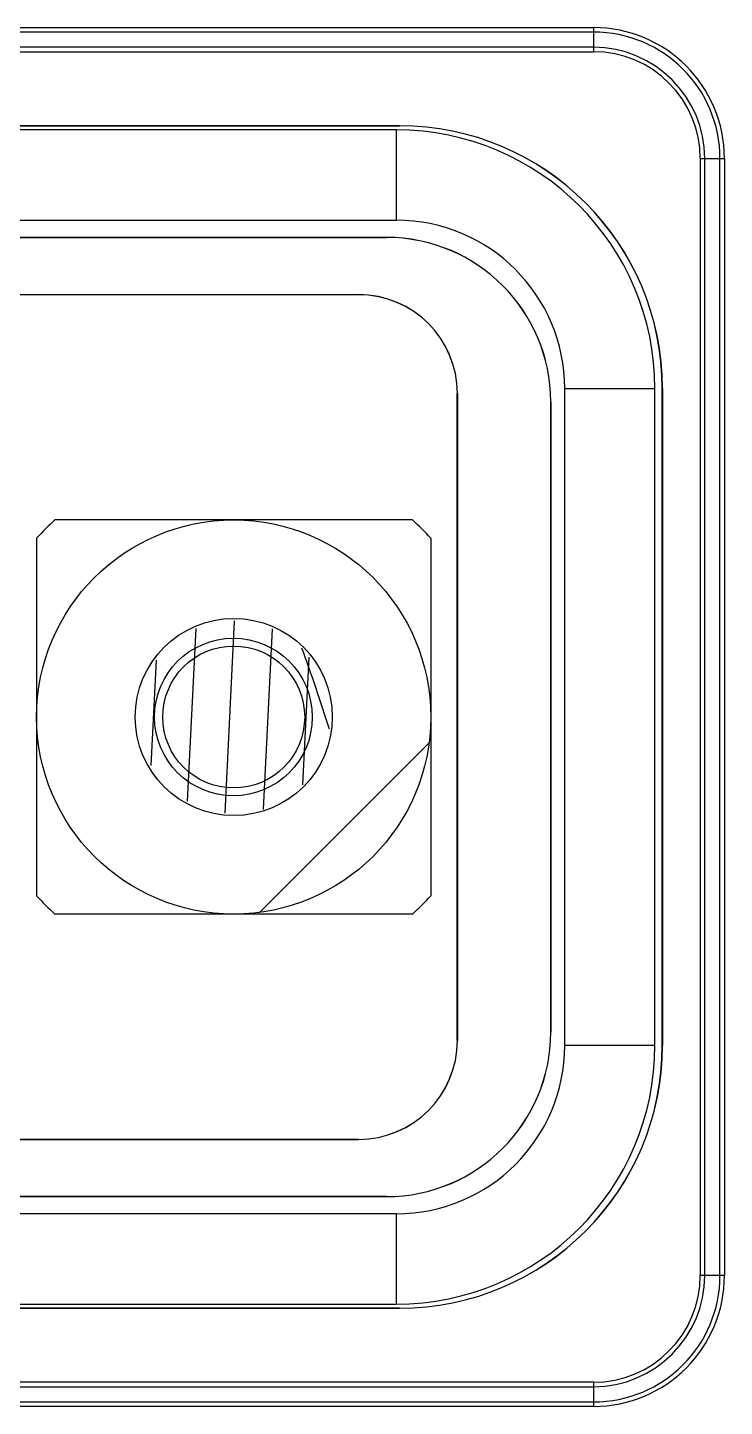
# Model space of a CAD drawing. Header units: millimetres. Extents: x 2423 to 7028, y 909 to 2460.
# Drawn here: x 5369.28 to 5379.89, y 2045.59 to 2066.58 of the extents above; entities that cross this region are included whole.
import ezdxf

# ---------------------------------------------------------------- set-up
doc = ezdxf.new("R2010")
doc.units = ezdxf.units.MM

msp = doc.modelspace()

# ---------------------------------------------------------------- linework, layer by layer
for p, q in [((5319.893, 2066.582), (5377.893, 2066.582)), ((5377.893, 2066.514), (5319.893, 2066.514)), ((5377.893, 2066.582), (5377.893, 2066.214)), ((5377.893, 2066.282), (5319.893, 2066.282)), ((5319.893, 2066.214), (5377.893, 2066.214)), ((5322.843, 2065.087), (5374.943, 2065.087)), ((5374.943, 2065.086), (5322.843, 2065.086)), ((5374.893, 2065.024), (5322.893, 2065.024)), ((5374.893, 2065.024), (5374.893, 2063.65)), ((5374.943, 2065.087), (5374.943, 2065.086)), ((5379.519, 2064.587), (5379.519, 2047.587)), ((5379.519, 2064.587), (5379.887, 2064.587)), ((5379.587, 2047.587), (5379.587, 2064.587)), ((5379.819, 2047.587), (5379.819, 2064.587)), ((5379.887, 2064.587), (5379.887, 2047.587)), ((5322.893, 2063.65), (5374.893, 2063.65)), ((5374.743, 2063.388), (5323.043, 2063.388)), ((5323.043, 2063.387), (5374.743, 2063.387)), ((5374.743, 2063.388), (5374.743, 2063.387)), ((5323.468, 2062.517), (5374.318, 2062.517)), ((5374.318, 2062.516), (5323.468, 2062.516)), ((5374.318, 2062.517), (5374.318, 2062.516)), ((5375.821, 2051.162), (5375.821, 2061.012)), ((5375.821, 2061.012), (5375.822, 2061.012)), ((5375.822, 2061.012), (5375.822, 2051.162)), ((5377.455, 2061.087), (5377.455, 2051.087)), ((5377.455, 2061.087), (5378.83, 2061.087)), ((5378.83, 2051.087), (5378.83, 2061.087)), ((5378.942, 2051.087), (5378.942, 2061.087)), ((5378.942, 2061.087), (5378.943, 2061.087)), ((5378.943, 2061.087), (5378.943, 2051.087)), ((5377.243, 2060.887), (5377.243, 2051.287)), ((5377.243, 2060.887), (5377.244, 2060.887)), ((5377.244, 2051.287), (5377.244, 2060.887)), ((5375.138, 2059.087), (5369.697, 2059.087)), ((5369.418, 2058.808), (5369.418, 2053.366)), ((5375.418, 2058.808), (5375.418, 2053.366)), ((5371.84, 2057.433), (5371.71, 2054.805)), ((5372.427, 2057.55), (5372.282, 2054.625)), ((5373.002, 2057.429), (5372.866, 2054.68)), ((5373.562, 2056.999), (5373.465, 2055.056)), ((5371.236, 2056.951), (5371.156, 2055.351)), ((5372.809, 2053.113), (5375.392, 2055.696)), ((5375.138, 2053.087), (5369.697, 2053.087)), ((5375.822, 2051.162), (5375.821, 2051.162)), ((5377.244, 2051.287), (5377.243, 2051.287)), ((5378.83, 2051.087), (5377.455, 2051.087)), ((5378.943, 2051.087), (5378.942, 2051.087)), ((5374.318, 2049.658), (5323.468, 2049.658)), ((5323.468, 2049.658), (5374.318, 2049.658)), ((5374.318, 2049.658), (5374.318, 2049.658)), ((5374.743, 2048.787), (5323.043, 2048.787)), ((5323.043, 2048.786), (5374.743, 2048.786)), ((5374.743, 2048.787), (5374.743, 2048.786)), ((5374.893, 2048.524), (5322.893, 2048.524)), ((5374.893, 2048.524), (5374.893, 2047.15)), ((5379.887, 2047.587), (5379.519, 2047.587)), ((5322.893, 2047.15), (5374.893, 2047.15)), ((5322.843, 2047.088), (5374.943, 2047.088)), ((5374.943, 2047.087), (5322.843, 2047.087)), ((5374.943, 2047.088), (5374.943, 2047.087)), ((5377.893, 2045.96), (5319.893, 2045.96)), ((5319.893, 2045.892), (5377.893, 2045.892)), ((5377.893, 2045.96), (5377.893, 2045.592)), ((5319.893, 2045.661), (5377.893, 2045.661)), ((5377.893, 2045.592), (5319.893, 2045.592))]:
    msp.add_line(p, q)
for centre, radius in [((5372.418, 2056.087), 3), ((5372.418, 2056.087), 1.5), ((5372.413, 2056.087), 1.2), ((5372.418, 2056.087), 1.08)]:
    msp.add_circle(centre, radius)
for centre, radius, start, end in [((5377.893, 2064.587), 1.995, 0, 90), ((5377.893, 2064.587), 1.927, 0, 90), ((5377.893, 2064.587), 1.695, 0, 90), ((5377.893, 2064.587), 1.627, 0, 90), ((5374.893, 2061.087), 3.937, 0, 90), ((5374.943, 2061.087), 4, 0, 90), ((5374.943, 2061.087), 3.999, 0, 90), ((5374.893, 2061.087), 2.563, 0, 90), ((5374.743, 2060.887), 2.501, 0, 90), ((5374.743, 2060.887), 2.5, 0, 90), ((5374.318, 2061.012), 1.505, 0, 90), ((5374.318, 2061.012), 1.504, 0, 90), ((5372.418, 2056.087), 4.05, 132.2054, 137.7946), ((5372.418, 2056.087), 4.05, 42.2054, 47.7946), ((5343.655, 2046.29), 31.713, 17.6397, 19.9942), ((5372.418, 2056.087), 4.05, 222.2054, 227.7946), ((5372.418, 2056.087), 4.05, 312.2054, 317.7946), ((5374.318, 2051.162), 1.505, 270, 0), ((5374.318, 2051.162), 1.504, 270, 0), ((5374.743, 2051.287), 2.501, 270, 0), ((5374.743, 2051.287), 2.5, 270, 0), ((5374.893, 2051.087), 3.937, 270, 0), ((5374.893, 2051.087), 2.563, 270, 0), ((5374.943, 2051.087), 4, 270, 0), ((5374.943, 2051.087), 3.999, 270, 0), ((5377.893, 2047.587), 1.995, 270, 0), ((5377.893, 2047.587), 1.927, 270, 0), ((5377.893, 2047.587), 1.695, 270, 0), ((5377.893, 2047.587), 1.627, 270, 0)]:
    msp.add_arc(centre, radius, start, end)

doc.saveas('drawing.dxf')
